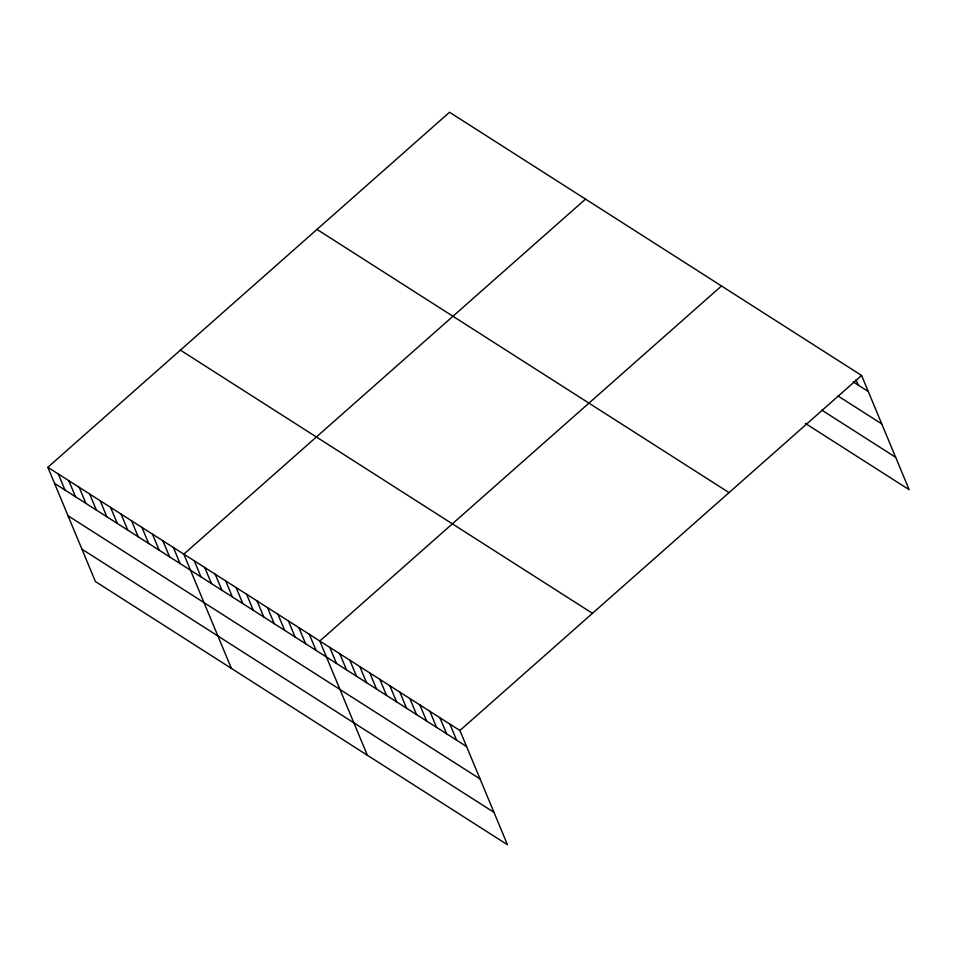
<?xml version="1.0" encoding="UTF-8"?>
<svg xmlns="http://www.w3.org/2000/svg" width="957" height="957" viewBox="0 0 957 957"><rect width="100%" height="100%" fill="white"/><g stroke="black" fill="none" stroke-linecap="round" stroke-linejoin="round"><path stroke-width="1.44" d="M47.85 467.303L459.91 730.502L507.461 844.744L95.413 581.545L47.85 467.303L449.539 112.256L861.587 375.455L909.15 489.697L805.327 423.389M585.517 199.104L183.828 554.151L231.391 668.405M721.494 285.964L319.805 641.011L367.368 755.264M459.91 730.502L861.587 375.455M853.261 381.927L868.274 391.509M837.985 395.947L881.768 423.915M821.86 410.158L895.656 457.29M316.982 229.417L729.043 492.616M180.406 350.13L592.467 613.329M54.537 483.357L466.597 746.556M68.019 515.763L480.079 778.962M81.919 549.151L493.979 812.337M856.037 379.762L858.273 385.121M449.898 724.102L456.585 740.168M439.897 717.714L446.584 733.768M429.884 711.326L436.571 727.38M419.884 704.926L426.571 720.992M409.871 698.538L416.558 714.592M399.87 692.15L406.546 708.204M389.858 685.75L396.545 701.816M379.857 679.362L386.532 695.416M369.845 672.974L376.532 689.028M359.832 666.574L366.519 682.64M349.831 660.186L356.518 676.24M339.819 653.798L346.506 669.852M329.818 647.399L336.505 663.464M309.35 634.324L316.037 650.389M298.895 627.648L305.57 643.702M288.428 620.961L295.115 637.027M277.973 614.286L284.66 630.34M267.505 607.599L274.192 623.665M257.05 600.924L263.737 616.978M246.595 594.237L253.27 610.303M236.128 587.562L242.815 603.616M225.673 580.875L232.36 596.941M215.205 574.2L221.892 590.254M204.75 567.513L211.437 583.579M194.295 560.838L200.97 576.892M173.373 547.476L180.06 563.529M162.905 540.789L169.592 556.854M152.45 534.114L159.137 550.167M141.995 527.427L148.67 543.492M131.528 520.752L138.215 536.805M121.072 514.065L127.76 530.13M110.605 507.389L117.292 523.443M100.15 500.702L106.837 516.768M89.695 494.027L96.37 510.081M79.228 487.34L85.915 503.406M68.772 480.665L75.459 496.719M58.305 473.978L64.992 490.044"/></g></svg>
